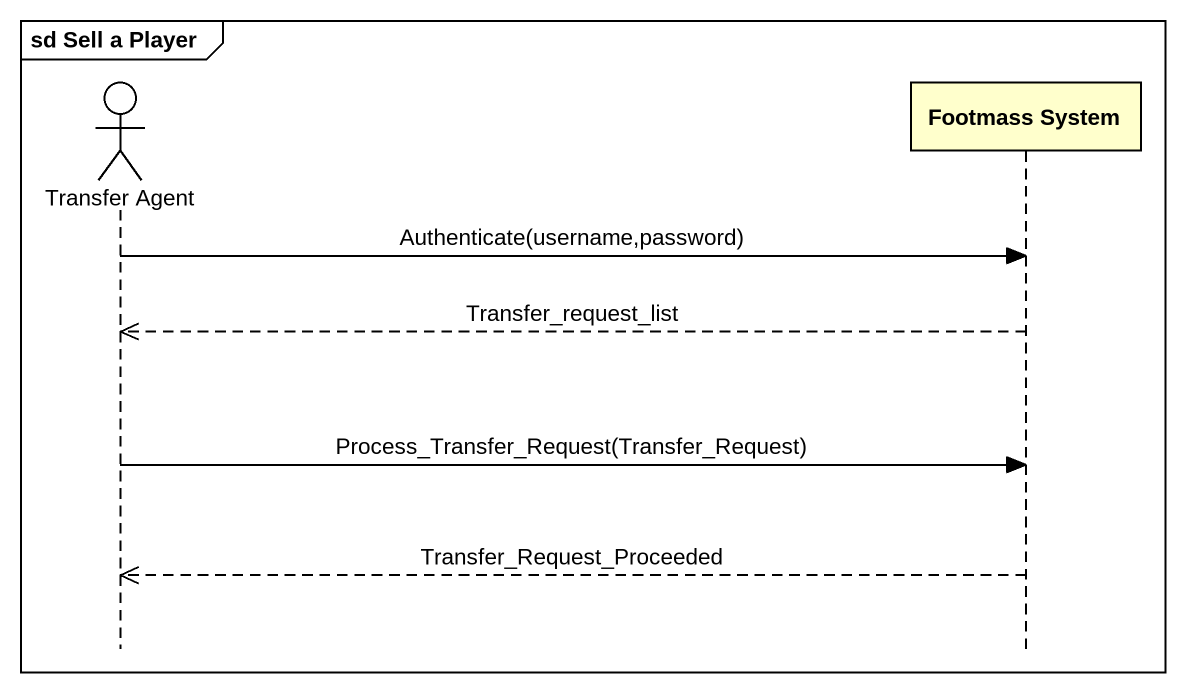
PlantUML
@startuml
mainframe sd Sell a Player
hide footbox
actor "Transfer Agent" as Transfer_Agent
participant "Footmass System" as Footmass_System

Transfer_Agent -> Footmass_System : Authenticate(username,password)
Footmass_System -->> Transfer_Agent : Transfer_request_list
Transfer_Agent -> Footmass_System : Process_Transfer_Request(Transfer_Request)
Footmass_System -->> Transfer_Agent : Transfer_Request_Proceeded
@enduml
